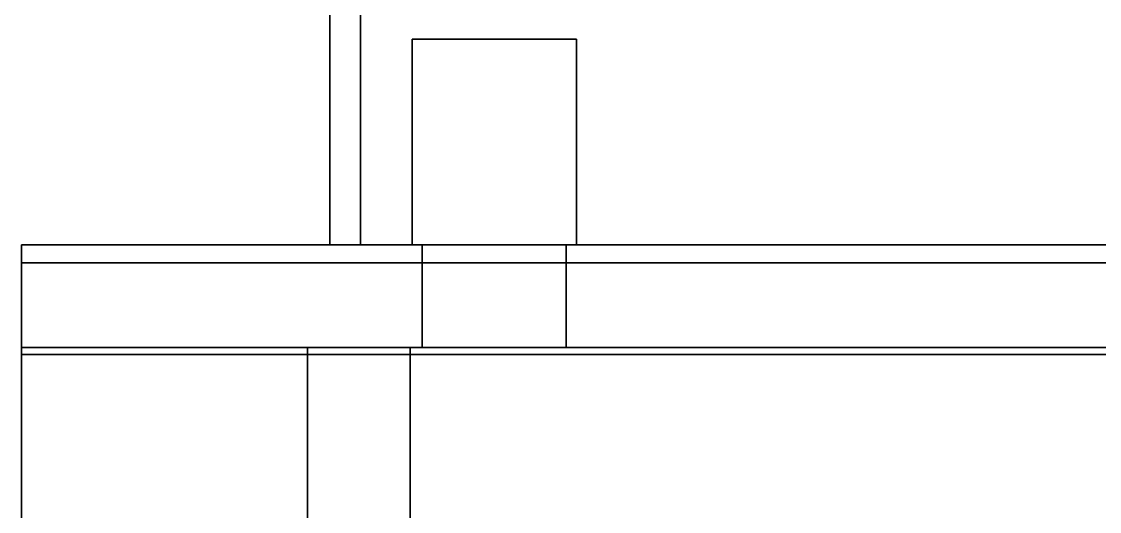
# Model space of a CAD drawing. Header units: millimetres. Extents: x -176 to 3932, y -325 to 2058.
# Drawn here: x 1341.2 to 1393.7, y 1395.3 to 1419.2 of the extents above; entities that cross this region are included whole.
import ezdxf

# ---------------------------------------------------------------- set-up
doc = ezdxf.new("R2010")
doc.units = ezdxf.units.MM

# ---------------------------------------------------------------- blocks, each defined once
blk = doc.blocks.new('Drawing View2')
at = {"color": 7, "linetype": 'Continuous', "lineweight": 35}
for p, q in [((1219, 490), (1219, -10)), ((1219, -10), (1219, 490)), ((1220.5, 490), (1220.5, -10)), ((1220.5, -10), (1220.5, 490)), ((1223, 0), (1223, -10)), ((1223, 0), (1223, -10)), ((1231, 0), (1223, 0)), ((1223, 0), (1231, 0)), ((1231, -10), (1231, 0)), ((1231, -10), (1231, 0)), ((1204, -10), (1204, -15)), ((1204, -15), (1204, -10)), ((1204, -10), (1284, -10)), ((1204, -10.872), (1204, -10)), ((1204, -10), (1284, -10)), ((1204, -10), (1204, -10.872)), ((1220.5, -10), (1219, -10)), ((1219, -10), (1220.5, -10)), ((1220.5, -10), (1267.5, -10)), ((1267.5, -10), (1220.5, -10)), ((1231, -10), (1223, -10)), ((1223, -10), (1231, -10)), ((1223.5, -10), (1223.5, -15)), ((1223.5, -10), (1223.5, -15)), ((1230.5, -10), (1223.503, -10)), ((1230.5, -10), (1223.503, -10)), ((1230.5, -15), (1230.5, -10)), ((1230.5, -15), (1230.5, -10)), ((1204, -10.872), (1204, -15.327)), ((1204, -35.47), (1204, -10.872)), ((1204, -10.872), (1284, -10.872)), ((1204, -15.327), (1204, -10.872)), ((1204, -10.872), (1204, -35.47)), ((1204, -10.872), (1284, -10.872)), ((1204, -15.327), (1204, -15)), ((1204, -15), (1204, -15.327)), ((1204, -15), (1284, -15)), ((1204, -15), (1284, -15)), ((1222.914, -15), (1217.914, -15)), ((1217.914, -15), (1222.914, -15)), ((1217.914, -15), (1217.914, -32)), ((1217.914, -15), (1217.914, -32)), ((1222.914, -15), (1222.914, -32)), ((1222.914, -15), (1222.914, -32)), ((1223.5, -15), (1230.497, -15)), ((1223.5, -15), (1230.497, -15)), ((1204, -15.327), (1204, -39.925)), ((1204, -15.327), (1284, -15.327)), ((1204, -39.925), (1204, -15.327)), ((1204, -15.327), (1284, -15.327))]:
    blk.add_line(p, q, dxfattribs=at)

msp = doc.modelspace()

# ---------------------------------------------------------------- block references
at = {"linetype": 'Continuous', "lineweight": 0}
msp.add_blockref('Drawing View2', (137.216, 1418.307), dxfattribs=at)

doc.saveas('drawing.dxf')
